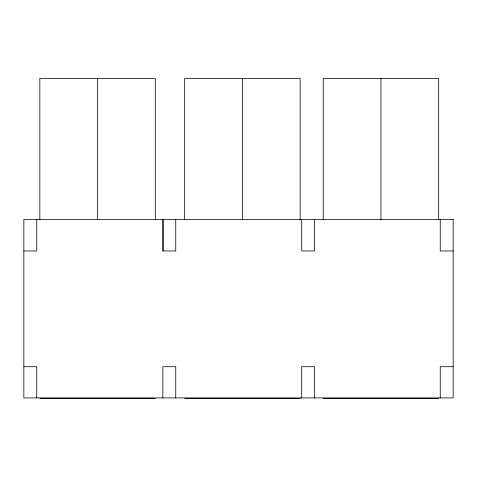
<?xml version="1.0" encoding="UTF-8"?>
<svg xmlns="http://www.w3.org/2000/svg" width="477" height="477" viewBox="0 0 477 477"><rect width="100%" height="100%" fill="white"/><g stroke="black" fill="none" stroke-linecap="round" stroke-linejoin="round"><path stroke-width="0.72" d="M23.85 250.968L36.753 250.968L36.753 219.48M453.15 250.968L440.247 250.968L440.247 219.48M23.85 366.706L36.753 366.706L36.753 397.913M453.15 366.706L440.247 366.706L440.247 397.913M39.835 398.569L155.293 398.569M184.682 398.569L300.14 398.569M323.233 398.569L438.691 398.569M438.691 219.855L438.691 78.431L323.233 78.431L323.233 219.855M380.962 78.431L380.962 219.855M314.599 219.48L314.599 250.968L301.697 250.968L301.697 219.48M314.599 397.913L314.599 366.706L301.697 366.706L301.697 397.913M300.14 219.855L300.14 78.431L184.682 78.431L184.682 219.855M242.411 78.431L242.411 219.855M175.751 219.48L175.751 250.968L162.854 250.968L162.854 219.48M175.751 397.913L175.751 366.706L162.854 366.706L162.854 397.913M163.146 219.48L163.146 250.968M155.293 219.855L155.293 78.431L39.835 78.431L39.835 219.855M97.564 78.431L97.564 219.855M453.15 219.48L23.85 219.48L23.85 397.913L453.15 397.913L453.15 219.48"/></g></svg>
